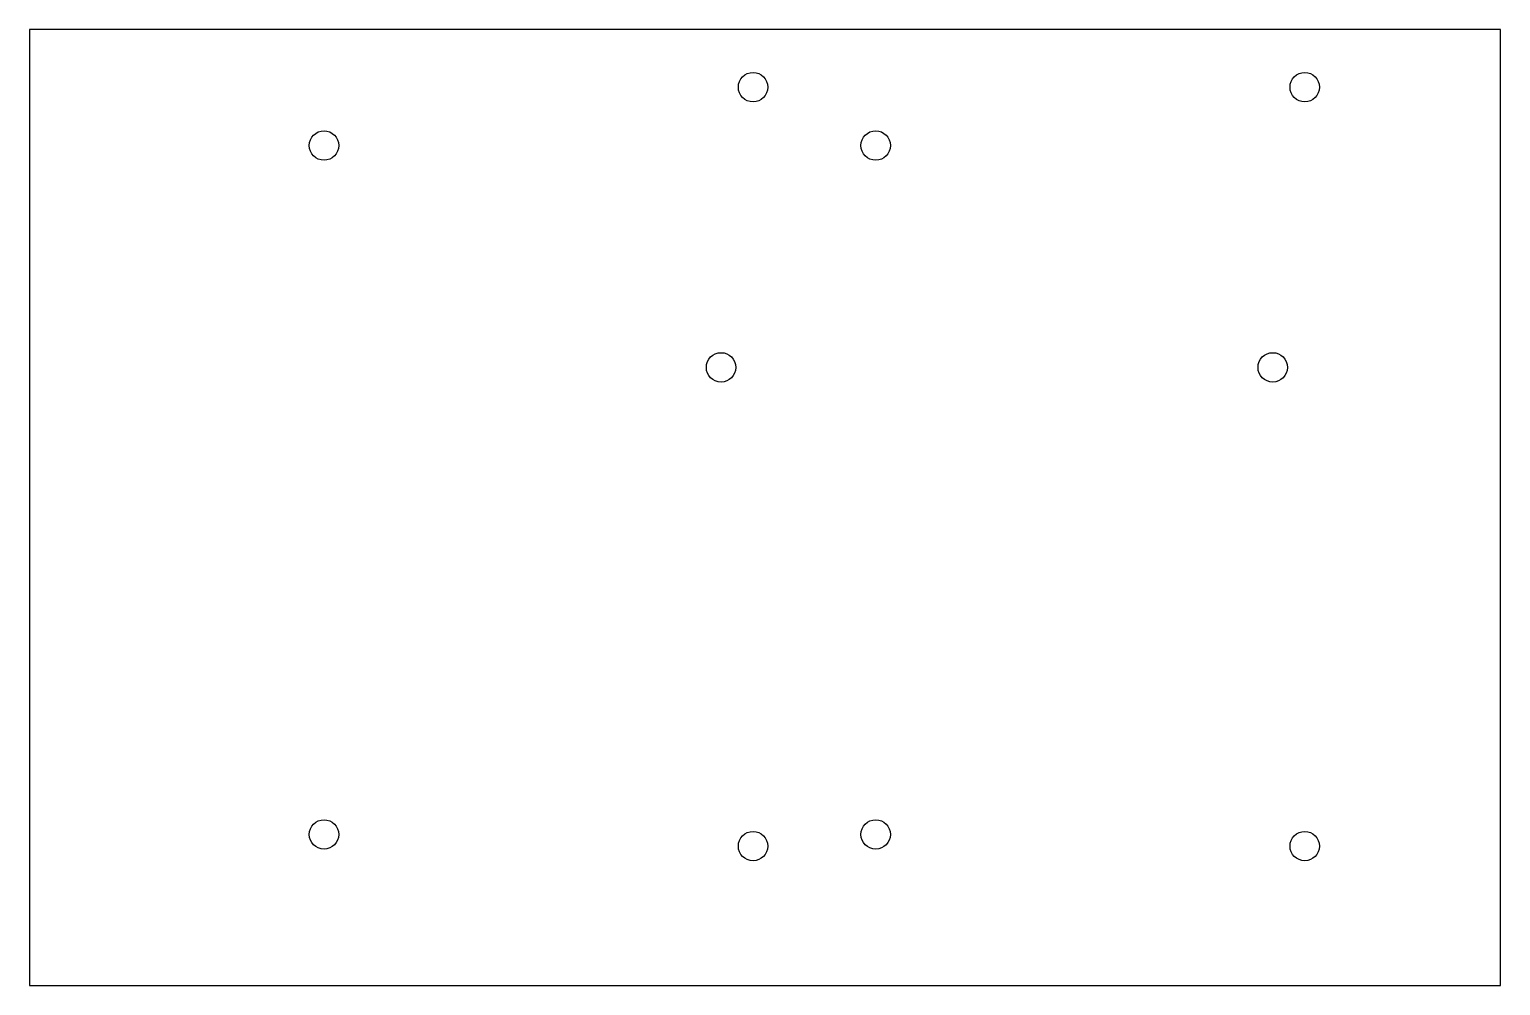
# Model space of a CAD drawing. Header units: millimetres. Extents: x 50 to 210, y 50 to 154.
import ezdxf

# ---------------------------------------------------------------- set-up
doc = ezdxf.new("R2010")
doc.units = ezdxf.units.MM

msp = doc.modelspace()

# ---------------------------------------------------------------- linework, layer by layer
for p, q in [((210, 154), (50, 154)), ((50, 154), (50, 50)), ((210, 50), (210, 154)), ((50, 50), (210, 50))]:
    msp.add_line(p, q)
for centre in [(128.7, 147.72), (188.7, 147.72), (82.04, 141.37), (142.04, 141.37), (125.22, 117.24), (185.22, 117.24), (82.04, 66.44), (142.04, 66.44), (128.7, 65.17), (188.7, 65.17)]:
    msp.add_circle(centre, 1.6)

doc.saveas('drawing.dxf')
